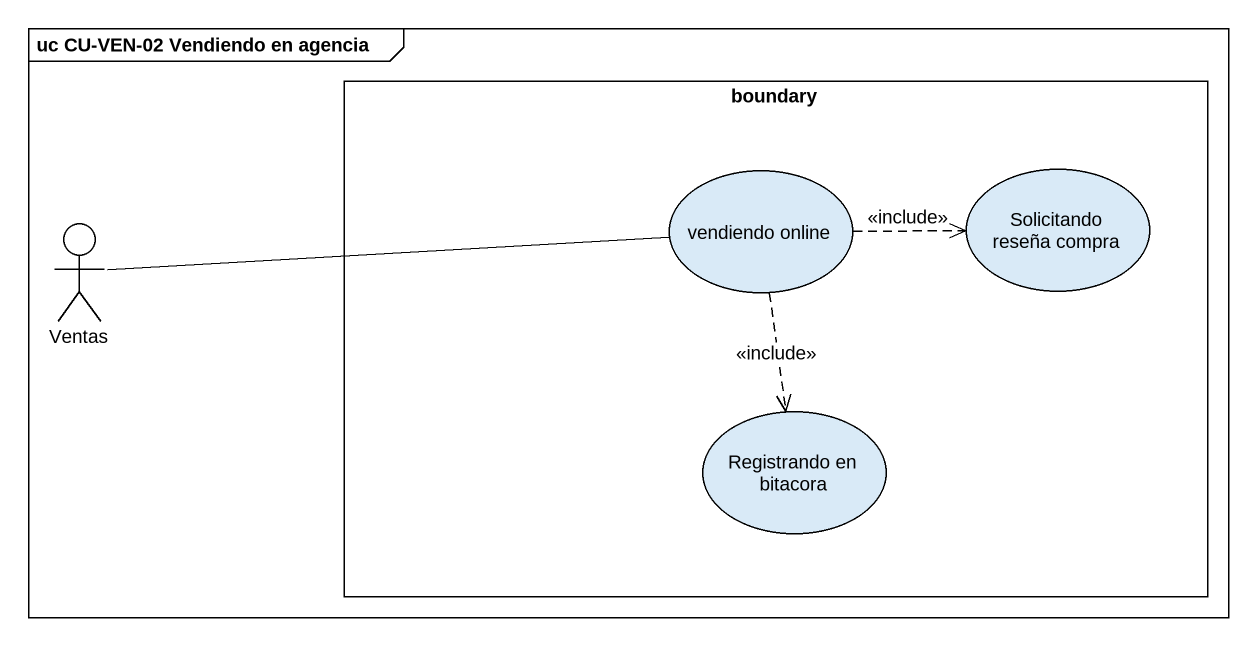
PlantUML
@startuml
mainframe uc CU-VEN-02 Vendiendo en agencia
rectangle "boundary" as boundary_ {
  usecase "vendiendo online" as vendiendo_online
  usecase "Solicitando reseña compra" as Solicitando_reseña_compra
  usecase "Registrando en bitacora" as Registrando_en_bitacora
}
actor Ventas
Ventas -right- vendiendo_online
vendiendo_online .right.> Solicitando_reseña_compra : <<include>>
vendiendo_online ..> Registrando_en_bitacora : <<include>>
@enduml
